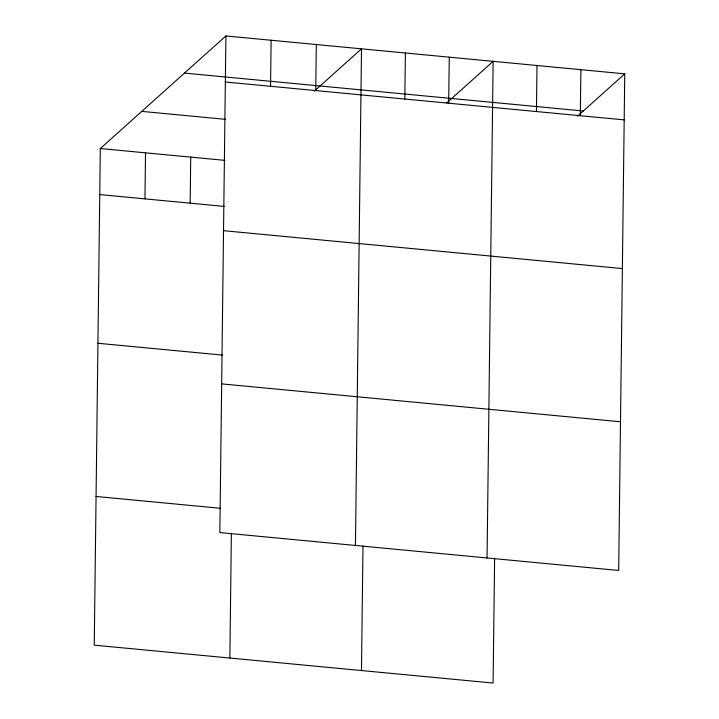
<?xml version="1.0" encoding="UTF-8"?>
<svg xmlns="http://www.w3.org/2000/svg" width="719" height="719" viewBox="0 0 719 719"><rect width="100%" height="100%" fill="white"/><g stroke="black" fill="none" stroke-linecap="round" stroke-linejoin="round"><path stroke-width="1.08" d="M225.91 35.95L219.843 532.572L618.682 570.464L624.748 73.841L225.91 35.95L100.318 148.536L94.252 645.159L493.09 683.05L494.618 558.411M144.959 198.875L145.517 152.832M190.158 203.171L190.724 157.128M229.855 658.038L231.383 533.399M270.551 86.289L271.108 40.246M315.749 90.585L316.315 44.542M355.447 545.451L361.513 48.838L314.32 91.142M361.477 670.548L362.996 545.91M404.824 99.042L405.39 52.999M448.692 103.212L449.258 57.169M487.06 557.962L493.135 61.34L446.76 102.907M536.446 111.553L537.003 65.51M580.314 115.714L580.88 69.671M577.555 116.154L624.748 73.841M184.459 73.104L583.307 110.996M225.344 81.993L624.191 119.884M141.76 111.382L225.55 119.345M100.318 148.536L224.903 160.373M99.752 194.579L224.337 206.416M223.528 230.682L622.366 268.573M97.937 343.269L222.522 355.105M221.659 383.883L620.497 421.774M96.067 496.469L220.652 508.306"/></g></svg>
